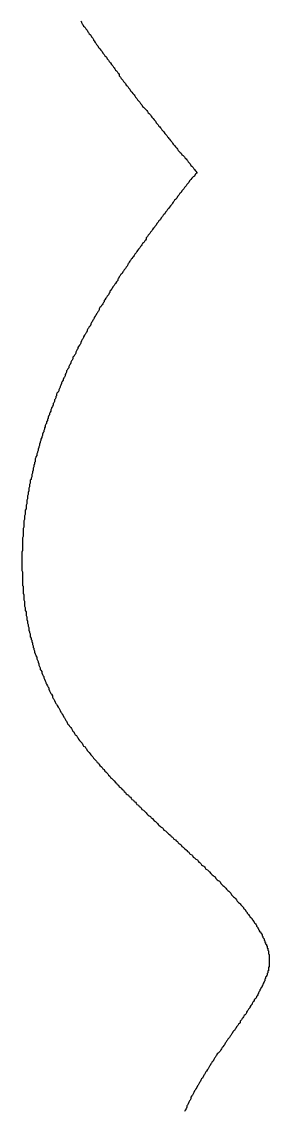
# Model space of a CAD drawing. Header units: millimetres. Extents: x 111 to 2999, y 81 to 1941.
# Drawn here: x 956.41 to 959.89, y 410.01 to 425.33 of the extents above; entities that cross this region are included whole.
import ezdxf

# ---------------------------------------------------------------- set-up
doc = ezdxf.new("R2010")
doc.units = ezdxf.units.MM

msp = doc.modelspace()

# ---------------------------------------------------------------- linework, layer by layer
msp.add_polyline3d([(957.24, 425.343, 0), (957.25, 425.333, 0), (957.25, 425.323, 0), (957.26, 425.303, 0), (957.27, 425.293, 0), (957.28, 425.273, 0), (957.29, 425.263, 0), (957.3, 425.253, 0), (957.31, 425.233, 0), (957.32, 425.223, 0), (957.33, 425.213, 0), (957.34, 425.193, 0), (957.35, 425.183, 0), (957.36, 425.163, 0), (957.37, 425.153, 0), (957.38, 425.143, 0), (957.39, 425.123, 0), (957.4, 425.113, 0), (957.41, 425.103, 0), (957.42, 425.083, 0), (957.42, 425.073, 0), (957.43, 425.063, 0), (957.44, 425.043, 0), (957.45, 425.033, 0), (957.46, 425.013, 0), (957.47, 425.003, 0), (957.48, 424.993, 0), (957.49, 424.973, 0), (957.5, 424.963, 0), (957.51, 424.953, 0), (957.52, 424.933, 0), (957.53, 424.923, 0), (957.54, 424.913, 0), (957.55, 424.893, 0), (957.56, 424.883, 0), (957.57, 424.873, 0), (957.58, 424.853, 0), (957.59, 424.843, 0), (957.6, 424.833, 0), (957.61, 424.813, 0), (957.62, 424.803, 0), (957.63, 424.793, 0), (957.64, 424.773, 0), (957.65, 424.763, 0), (957.66, 424.753, 0), (957.67, 424.733, 0), (957.68, 424.723, 0), (957.69, 424.713, 0), (957.7, 424.693, 0), (957.71, 424.683, 0), (957.72, 424.673, 0), (957.73, 424.653, 0), (957.74, 424.643, 0), (957.75, 424.633, 0), (957.76, 424.613, 0), (957.77, 424.603, 0), (957.78, 424.593, 0), (957.78, 424.573, 0), (957.79, 424.563, 0), (957.8, 424.553, 0), (957.81, 424.533, 0), (957.82, 424.523, 0), (957.83, 424.513, 0), (957.84, 424.493, 0), (957.85, 424.483, 0), (957.86, 424.473, 0), (957.87, 424.463, 0), (957.88, 424.443, 0), (957.89, 424.433, 0), (957.9, 424.423, 0), (957.91, 424.403, 0), (957.92, 424.393, 0), (957.93, 424.383, 0), (957.94, 424.363, 0), (957.95, 424.353, 0), (957.96, 424.343, 0), (957.97, 424.323, 0), (957.98, 424.313, 0), (957.99, 424.303, 0), (958, 424.293, 0), (958.01, 424.273, 0), (958.02, 424.263, 0), (958.03, 424.253, 0), (958.04, 424.233, 0), (958.05, 424.223, 0), (958.06, 424.213, 0), (958.07, 424.203, 0), (958.08, 424.183, 0), (958.09, 424.173, 0), (958.1, 424.163, 0), (958.11, 424.143, 0), (958.12, 424.133, 0), (958.13, 424.123, 0), (958.14, 424.113, 0), (958.16, 424.093, 0), (958.17, 424.083, 0), (958.18, 424.073, 0), (958.19, 424.053, 0), (958.2, 424.043, 0), (958.21, 424.033, 0), (958.22, 424.023, 0), (958.23, 424.003, 0), (958.24, 423.993, 0), (958.25, 423.983, 0), (958.26, 423.973, 0), (958.27, 423.953, 0), (958.28, 423.943, 0), (958.29, 423.933, 0), (958.3, 423.913, 0), (958.31, 423.903, 0), (958.32, 423.893, 0), (958.33, 423.883, 0), (958.34, 423.863, 0), (958.35, 423.853, 0), (958.36, 423.843, 0), (958.37, 423.833, 0), (958.38, 423.813, 0), (958.39, 423.803, 0), (958.4, 423.793, 0), (958.41, 423.783, 0), (958.42, 423.763, 0), (958.43, 423.753, 0), (958.44, 423.743, 0), (958.45, 423.733, 0), (958.46, 423.713, 0), (958.47, 423.703, 0), (958.48, 423.693, 0), (958.49, 423.683, 0), (958.5, 423.663, 0), (958.51, 423.653, 0), (958.52, 423.643, 0), (958.53, 423.623, 0), (958.54, 423.613, 0), (958.55, 423.603, 0), (958.56, 423.593, 0), (958.57, 423.573, 0), (958.58, 423.563, 0), (958.59, 423.553, 0), (958.6, 423.543, 0), (958.61, 423.523, 0), (958.62, 423.513, 0), (958.63, 423.503, 0), (958.64, 423.493, 0), (958.65, 423.483, 0), (958.66, 423.463, 0), (958.68, 423.453, 0), (958.69, 423.443, 0), (958.7, 423.433, 0), (958.71, 423.413, 0), (958.72, 423.403, 0), (958.73, 423.393, 0), (958.74, 423.383, 0), (958.75, 423.363, 0), (958.76, 423.353, 0), (958.77, 423.343, 0), (958.78, 423.333, 0), (958.79, 423.313, 0), (958.8, 423.303, 0), (958.81, 423.293, 0), (958.82, 423.283, 0), (958.83, 423.263, 0), (958.84, 423.253, 0), (958.85, 423.243, 0), (958.86, 423.233, 0), (958.87, 423.213, 0), (958.87, 423.203, 0), (958.86, 423.193, 0), (958.85, 423.183, 0), (958.84, 423.163, 0), (958.82, 423.153, 0), (958.81, 423.143, 0), (958.8, 423.133, 0), (958.79, 423.113, 0), (958.78, 423.103, 0), (958.77, 423.093, 0), (958.76, 423.073, 0), (958.75, 423.063, 0), (958.74, 423.053, 0), (958.73, 423.043, 0), (958.72, 423.023, 0), (958.71, 423.013, 0), (958.7, 423.003, 0), (958.69, 422.983, 0), (958.68, 422.973, 0), (958.67, 422.963, 0), (958.66, 422.953, 0), (958.65, 422.933, 0), (958.64, 422.923, 0), (958.63, 422.913, 0), (958.62, 422.893, 0), (958.61, 422.883, 0), (958.6, 422.873, 0), (958.59, 422.853, 0), (958.58, 422.843, 0), (958.57, 422.833, 0), (958.56, 422.823, 0), (958.55, 422.803, 0), (958.54, 422.793, 0), (958.53, 422.783, 0), (958.52, 422.763, 0), (958.51, 422.753, 0), (958.5, 422.743, 0), (958.49, 422.723, 0), (958.48, 422.713, 0), (958.47, 422.703, 0), (958.46, 422.693, 0), (958.45, 422.673, 0), (958.44, 422.663, 0), (958.43, 422.653, 0), (958.42, 422.633, 0), (958.41, 422.623, 0), (958.4, 422.613, 0), (958.39, 422.593, 0), (958.38, 422.583, 0), (958.37, 422.573, 0), (958.36, 422.553, 0), (958.35, 422.543, 0), (958.34, 422.533, 0), (958.33, 422.513, 0), (958.32, 422.503, 0), (958.31, 422.493, 0), (958.3, 422.473, 0), (958.29, 422.463, 0), (958.28, 422.453, 0), (958.27, 422.433, 0), (958.26, 422.423, 0), (958.25, 422.413, 0), (958.24, 422.393, 0), (958.23, 422.383, 0), (958.22, 422.373, 0), (958.21, 422.353, 0), (958.2, 422.343, 0), (958.19, 422.333, 0), (958.18, 422.313, 0), (958.17, 422.303, 0), (958.16, 422.293, 0), (958.16, 422.273, 0), (958.15, 422.263, 0), (958.14, 422.253, 0), (958.13, 422.233, 0), (958.12, 422.223, 0), (958.11, 422.213, 0), (958.1, 422.193, 0), (958.09, 422.183, 0), (958.08, 422.173, 0), (958.07, 422.153, 0), (958.06, 422.143, 0), (958.05, 422.133, 0), (958.04, 422.113, 0), (958.03, 422.103, 0), (958.02, 422.083, 0), (958.01, 422.073, 0), (958, 422.063, 0), (957.99, 422.043, 0), (957.98, 422.033, 0), (957.97, 422.023, 0), (957.96, 422.003, 0), (957.95, 421.993, 0), (957.94, 421.973, 0), (957.93, 421.963, 0), (957.92, 421.953, 0), (957.91, 421.933, 0), (957.9, 421.923, 0), (957.9, 421.913, 0), (957.89, 421.893, 0), (957.88, 421.883, 0), (957.87, 421.863, 0), (957.86, 421.853, 0), (957.85, 421.843, 0), (957.84, 421.823, 0), (957.83, 421.813, 0), (957.82, 421.793, 0), (957.81, 421.783, 0), (957.8, 421.773, 0), (957.79, 421.753, 0), (957.78, 421.743, 0), (957.77, 421.723, 0), (957.76, 421.713, 0), (957.76, 421.693, 0), (957.75, 421.683, 0), (957.74, 421.673, 0), (957.73, 421.653, 0), (957.72, 421.643, 0), (957.71, 421.623, 0), (957.7, 421.613, 0), (957.69, 421.603, 0), (957.68, 421.583, 0), (957.67, 421.573, 0), (957.66, 421.553, 0), (957.65, 421.543, 0), (957.65, 421.523, 0), (957.64, 421.513, 0), (957.63, 421.493, 0), (957.62, 421.483, 0), (957.61, 421.473, 0), (957.6, 421.453, 0), (957.59, 421.443, 0), (957.58, 421.423, 0), (957.57, 421.413, 0), (957.57, 421.393, 0), (957.56, 421.383, 0), (957.55, 421.363, 0), (957.54, 421.353, 0), (957.53, 421.343, 0), (957.52, 421.323, 0), (957.51, 421.313, 0), (957.5, 421.293, 0), (957.5, 421.283, 0), (957.49, 421.263, 0), (957.48, 421.253, 0), (957.47, 421.233, 0), (957.46, 421.223, 0), (957.45, 421.203, 0), (957.44, 421.193, 0), (957.43, 421.173, 0), (957.43, 421.163, 0), (957.42, 421.143, 0), (957.41, 421.133, 0), (957.4, 421.113, 0), (957.39, 421.103, 0), (957.38, 421.083, 0), (957.38, 421.073, 0), (957.37, 421.053, 0), (957.36, 421.043, 0), (957.35, 421.023, 0), (957.34, 421.013, 0), (957.33, 420.993, 0), (957.33, 420.983, 0), (957.32, 420.963, 0), (957.31, 420.953, 0), (957.3, 420.933, 0), (957.29, 420.923, 0), (957.28, 420.903, 0), (957.28, 420.893, 0), (957.27, 420.873, 0), (957.26, 420.863, 0), (957.25, 420.843, 0), (957.24, 420.823, 0), (957.24, 420.813, 0), (957.23, 420.793, 0), (957.22, 420.783, 0), (957.21, 420.763, 0), (957.2, 420.753, 0), (957.2, 420.733, 0), (957.19, 420.723, 0), (957.18, 420.703, 0), (957.17, 420.683, 0), (957.17, 420.673, 0), (957.16, 420.653, 0), (957.15, 420.643, 0), (957.14, 420.623, 0), (957.13, 420.613, 0), (957.13, 420.593, 0), (957.12, 420.573, 0), (957.11, 420.563, 0), (957.1, 420.543, 0), (957.1, 420.533, 0), (957.09, 420.513, 0), (957.08, 420.503, 0), (957.07, 420.483, 0), (957.07, 420.463, 0), (957.06, 420.453, 0), (957.05, 420.433, 0), (957.04, 420.423, 0), (957.04, 420.403, 0), (957.03, 420.383, 0), (957.02, 420.373, 0), (957.02, 420.353, 0), (957.01, 420.333, 0), (957, 420.323, 0), (956.99, 420.303, 0), (956.99, 420.293, 0), (956.98, 420.273, 0), (956.97, 420.253, 0), (956.97, 420.243, 0), (956.96, 420.223, 0), (956.95, 420.203, 0), (956.95, 420.193, 0), (956.94, 420.173, 0), (956.93, 420.153, 0), (956.93, 420.143, 0), (956.92, 420.123, 0), (956.91, 420.113, 0), (956.9, 420.093, 0), (956.9, 420.073, 0), (956.89, 420.063, 0), (956.89, 420.043, 0), (956.88, 420.023, 0), (956.87, 420.013, 0), (956.87, 419.993, 0), (956.86, 419.973, 0), (956.85, 419.963, 0), (956.85, 419.943, 0), (956.84, 419.923, 0), (956.83, 419.903, 0), (956.83, 419.893, 0), (956.82, 419.873, 0), (956.82, 419.853, 0), (956.81, 419.843, 0), (956.8, 419.823, 0), (956.8, 419.803, 0), (956.79, 419.793, 0), (956.78, 419.773, 0), (956.78, 419.753, 0), (956.77, 419.743, 0), (956.77, 419.723, 0), (956.76, 419.703, 0), (956.76, 419.683, 0), (956.75, 419.673, 0), (956.74, 419.653, 0), (956.74, 419.633, 0), (956.73, 419.623, 0), (956.73, 419.603, 0), (956.72, 419.583, 0), (956.72, 419.563, 0), (956.71, 419.553, 0), (956.7, 419.533, 0), (956.7, 419.513, 0), (956.69, 419.493, 0), (956.69, 419.483, 0), (956.68, 419.463, 0), (956.68, 419.443, 0), (956.67, 419.423, 0), (956.67, 419.413, 0), (956.66, 419.393, 0), (956.66, 419.373, 0), (956.65, 419.353, 0), (956.65, 419.343, 0), (956.64, 419.323, 0), (956.64, 419.303, 0), (956.63, 419.283, 0), (956.63, 419.273, 0), (956.62, 419.253, 0), (956.62, 419.233, 0), (956.61, 419.213, 0), (956.61, 419.203, 0), (956.6, 419.183, 0), (956.6, 419.163, 0), (956.6, 419.143, 0), (956.59, 419.133, 0), (956.59, 419.113, 0), (956.58, 419.093, 0), (956.58, 419.073, 0), (956.57, 419.053, 0), (956.57, 419.043, 0), (956.57, 419.023, 0), (956.56, 419.003, 0), (956.56, 418.983, 0), (956.55, 418.963, 0), (956.55, 418.953, 0), (956.55, 418.933, 0), (956.54, 418.913, 0), (956.54, 418.893, 0), (956.53, 418.883, 0), (956.53, 418.863, 0), (956.53, 418.843, 0), (956.52, 418.823, 0), (956.52, 418.803, 0), (956.52, 418.793, 0), (956.51, 418.773, 0), (956.51, 418.753, 0), (956.51, 418.733, 0), (956.5, 418.713, 0), (956.5, 418.693, 0), (956.5, 418.683, 0), (956.49, 418.663, 0), (956.49, 418.643, 0), (956.49, 418.623, 0), (956.48, 418.603, 0), (956.48, 418.593, 0), (956.48, 418.573, 0), (956.48, 418.553, 0), (956.47, 418.533, 0), (956.47, 418.513, 0), (956.47, 418.493, 0), (956.47, 418.483, 0), (956.46, 418.463, 0), (956.46, 418.443, 0), (956.46, 418.423, 0), (956.46, 418.403, 0), (956.45, 418.383, 0), (956.45, 418.373, 0), (956.45, 418.353, 0), (956.45, 418.333, 0), (956.44, 418.313, 0), (956.44, 418.293, 0), (956.44, 418.273, 0), (956.44, 418.263, 0), (956.44, 418.243, 0), (956.44, 418.223, 0), (956.43, 418.203, 0), (956.43, 418.183, 0), (956.43, 418.163, 0), (956.43, 418.153, 0), (956.43, 418.133, 0), (956.43, 418.113, 0), (956.43, 418.093, 0), (956.42, 418.073, 0), (956.42, 418.053, 0), (956.42, 418.043, 0), (956.42, 418.023, 0), (956.42, 418.003, 0), (956.42, 417.983, 0), (956.42, 417.963, 0), (956.42, 417.943, 0), (956.42, 417.923, 0), (956.42, 417.913, 0), (956.42, 417.893, 0), (956.41, 417.873, 0), (956.41, 417.853, 0), (956.41, 417.833, 0), (956.41, 417.813, 0), (956.41, 417.793, 0), (956.41, 417.783, 0), (956.41, 417.763, 0), (956.41, 417.743, 0), (956.41, 417.723, 0), (956.41, 417.703, 0), (956.41, 417.683, 0), (956.41, 417.663, 0), (956.41, 417.653, 0), (956.41, 417.633, 0), (956.41, 417.613, 0), (956.42, 417.593, 0), (956.42, 417.573, 0), (956.42, 417.553, 0), (956.42, 417.533, 0), (956.42, 417.523, 0), (956.42, 417.503, 0), (956.42, 417.483, 0), (956.42, 417.463, 0), (956.42, 417.443, 0), (956.42, 417.423, 0), (956.42, 417.403, 0), (956.43, 417.393, 0), (956.43, 417.373, 0), (956.43, 417.353, 0), (956.43, 417.333, 0), (956.43, 417.313, 0), (956.43, 417.293, 0), (956.44, 417.273, 0), (956.44, 417.263, 0), (956.44, 417.243, 0), (956.44, 417.223, 0), (956.44, 417.203, 0), (956.45, 417.183, 0), (956.45, 417.163, 0), (956.45, 417.143, 0), (956.45, 417.133, 0), (956.45, 417.113, 0), (956.46, 417.093, 0), (956.46, 417.073, 0), (956.46, 417.053, 0), (956.47, 417.033, 0), (956.47, 417.013, 0), (956.47, 417.003, 0), (956.47, 416.983, 0), (956.48, 416.963, 0), (956.48, 416.943, 0), (956.48, 416.923, 0), (956.49, 416.903, 0), (956.49, 416.883, 0), (956.49, 416.873, 0), (956.5, 416.853, 0), (956.5, 416.833, 0), (956.51, 416.813, 0), (956.51, 416.793, 0), (956.51, 416.773, 0), (956.52, 416.753, 0), (956.52, 416.743, 0), (956.53, 416.723, 0), (956.53, 416.703, 0), (956.53, 416.683, 0), (956.54, 416.663, 0), (956.54, 416.643, 0), (956.55, 416.633, 0), (956.55, 416.613, 0), (956.56, 416.593, 0), (956.56, 416.573, 0), (956.57, 416.553, 0), (956.57, 416.533, 0), (956.58, 416.523, 0), (956.58, 416.503, 0), (956.59, 416.483, 0), (956.59, 416.463, 0), (956.6, 416.443, 0), (956.61, 416.423, 0), (956.61, 416.413, 0), (956.62, 416.393, 0), (956.62, 416.373, 0), (956.63, 416.353, 0), (956.64, 416.333, 0), (956.64, 416.323, 0), (956.65, 416.303, 0), (956.65, 416.283, 0), (956.66, 416.263, 0), (956.67, 416.243, 0), (956.67, 416.223, 0), (956.68, 416.213, 0), (956.69, 416.193, 0), (956.69, 416.173, 0), (956.7, 416.153, 0), (956.71, 416.133, 0), (956.72, 416.123, 0), (956.72, 416.103, 0), (956.73, 416.083, 0), (956.74, 416.063, 0), (956.75, 416.043, 0), (956.75, 416.033, 0), (956.76, 416.013, 0), (956.77, 415.993, 0), (956.78, 415.973, 0), (956.79, 415.963, 0), (956.79, 415.943, 0), (956.8, 415.923, 0), (956.81, 415.903, 0), (956.82, 415.883, 0), (956.83, 415.873, 0), (956.84, 415.853, 0), (956.84, 415.833, 0), (956.85, 415.813, 0), (956.86, 415.803, 0), (956.87, 415.783, 0), (956.88, 415.763, 0), (956.89, 415.743, 0), (956.9, 415.733, 0), (956.91, 415.713, 0), (956.92, 415.693, 0), (956.93, 415.683, 0), (956.94, 415.663, 0), (956.95, 415.643, 0), (956.96, 415.623, 0), (956.97, 415.613, 0), (956.98, 415.593, 0), (956.99, 415.573, 0), (957, 415.553, 0), (957.01, 415.543, 0), (957.02, 415.523, 0), (957.03, 415.503, 0), (957.04, 415.493, 0), (957.05, 415.473, 0), (957.06, 415.453, 0), (957.07, 415.443, 0), (957.08, 415.423, 0), (957.1, 415.403, 0), (957.11, 415.393, 0), (957.12, 415.373, 0), (957.13, 415.353, 0), (957.14, 415.343, 0), (957.15, 415.323, 0), (957.16, 415.303, 0), (957.18, 415.293, 0), (957.19, 415.273, 0), (957.2, 415.263, 0), (957.21, 415.243, 0), (957.22, 415.223, 0), (957.23, 415.213, 0), (957.25, 415.193, 0), (957.26, 415.183, 0), (957.27, 415.163, 0), (957.28, 415.143, 0), (957.3, 415.133, 0), (957.31, 415.113, 0), (957.32, 415.103, 0), (957.33, 415.083, 0), (957.35, 415.063, 0), (957.36, 415.053, 0), (957.37, 415.033, 0), (957.38, 415.023, 0), (957.4, 415.003, 0), (957.41, 414.993, 0), (957.42, 414.973, 0), (957.43, 414.963, 0), (957.45, 414.943, 0), (957.46, 414.933, 0), (957.47, 414.913, 0), (957.49, 414.903, 0), (957.5, 414.883, 0), (957.51, 414.873, 0), (957.53, 414.853, 0), (957.54, 414.843, 0), (957.55, 414.823, 0), (957.57, 414.813, 0), (957.58, 414.793, 0), (957.59, 414.783, 0), (957.61, 414.763, 0), (957.62, 414.753, 0), (957.63, 414.733, 0), (957.65, 414.723, 0), (957.66, 414.703, 0), (957.67, 414.693, 0), (957.69, 414.673, 0), (957.7, 414.663, 0), (957.71, 414.653, 0), (957.73, 414.633, 0), (957.74, 414.623, 0), (957.75, 414.603, 0), (957.77, 414.593, 0), (957.78, 414.573, 0), (957.8, 414.563, 0), (957.81, 414.553, 0), (957.82, 414.533, 0), (957.84, 414.523, 0), (957.85, 414.503, 0), (957.87, 414.493, 0), (957.88, 414.473, 0), (957.89, 414.463, 0), (957.91, 414.453, 0), (957.92, 414.433, 0), (957.94, 414.423, 0), (957.95, 414.413, 0), (957.96, 414.393, 0), (957.98, 414.383, 0), (957.99, 414.363, 0), (958.01, 414.353, 0), (958.02, 414.343, 0), (958.03, 414.323, 0), (958.05, 414.313, 0), (958.06, 414.293, 0), (958.08, 414.283, 0), (958.09, 414.273, 0), (958.1, 414.253, 0), (958.12, 414.243, 0), (958.13, 414.233, 0), (958.15, 414.213, 0), (958.16, 414.203, 0), (958.17, 414.193, 0), (958.19, 414.173, 0), (958.2, 414.163, 0), (958.22, 414.153, 0), (958.23, 414.133, 0), (958.25, 414.123, 0), (958.26, 414.113, 0), (958.27, 414.093, 0), (958.29, 414.083, 0), (958.3, 414.073, 0), (958.32, 414.053, 0), (958.33, 414.043, 0), (958.34, 414.033, 0), (958.36, 414.013, 0), (958.37, 414.003, 0), (958.39, 413.993, 0), (958.4, 413.983, 0), (958.41, 413.963, 0), (958.43, 413.953, 0), (958.44, 413.943, 0), (958.46, 413.923, 0), (958.47, 413.913, 0), (958.48, 413.903, 0), (958.5, 413.893, 0), (958.51, 413.873, 0), (958.53, 413.863, 0), (958.54, 413.853, 0), (958.55, 413.833, 0), (958.57, 413.823, 0), (958.58, 413.813, 0), (958.6, 413.803, 0), (958.61, 413.783, 0), (958.62, 413.773, 0), (958.64, 413.763, 0), (958.65, 413.753, 0), (958.66, 413.733, 0), (958.68, 413.723, 0), (958.69, 413.713, 0), (958.7, 413.703, 0), (958.72, 413.683, 0), (958.73, 413.673, 0), (958.74, 413.663, 0), (958.76, 413.653, 0), (958.77, 413.633, 0), (958.78, 413.623, 0), (958.8, 413.613, 0), (958.81, 413.603, 0), (958.82, 413.583, 0), (958.84, 413.573, 0), (958.85, 413.563, 0), (958.86, 413.553, 0), (958.88, 413.543, 0), (958.89, 413.523, 0), (958.9, 413.513, 0), (958.92, 413.503, 0), (958.93, 413.493, 0), (958.94, 413.473, 0), (958.95, 413.463, 0), (958.97, 413.453, 0), (958.98, 413.443, 0), (958.99, 413.433, 0), (959, 413.413, 0), (959.02, 413.403, 0), (959.03, 413.393, 0), (959.04, 413.383, 0), (959.05, 413.373, 0), (959.07, 413.353, 0), (959.08, 413.343, 0), (959.09, 413.333, 0), (959.1, 413.323, 0), (959.11, 413.313, 0), (959.13, 413.303, 0), (959.14, 413.283, 0), (959.15, 413.273, 0), (959.16, 413.263, 0), (959.17, 413.253, 0), (959.19, 413.243, 0), (959.2, 413.233, 0), (959.21, 413.213, 0), (959.22, 413.203, 0), (959.23, 413.193, 0), (959.24, 413.183, 0), (959.25, 413.173, 0), (959.26, 413.163, 0), (959.28, 413.143, 0), (959.29, 413.133, 0), (959.3, 413.123, 0), (959.31, 413.113, 0), (959.32, 413.103, 0), (959.33, 413.093, 0), (959.34, 413.083, 0), (959.35, 413.073, 0), (959.36, 413.053, 0), (959.37, 413.043, 0), (959.38, 413.033, 0), (959.39, 413.023, 0), (959.4, 413.013, 0), (959.41, 413.003, 0), (959.42, 412.993, 0), (959.43, 412.983, 0), (959.44, 412.963, 0), (959.45, 412.953, 0), (959.46, 412.943, 0), (959.47, 412.933, 0), (959.48, 412.923, 0), (959.49, 412.913, 0), (959.5, 412.903, 0), (959.51, 412.893, 0), (959.52, 412.883, 0), (959.53, 412.873, 0), (959.53, 412.863, 0), (959.54, 412.853, 0), (959.55, 412.843, 0), (959.56, 412.823, 0), (959.57, 412.813, 0), (959.58, 412.803, 0), (959.58, 412.793, 0), (959.59, 412.783, 0), (959.6, 412.773, 0), (959.61, 412.763, 0), (959.62, 412.753, 0), (959.62, 412.743, 0), (959.63, 412.733, 0), (959.64, 412.723, 0), (959.65, 412.713, 0), (959.65, 412.703, 0), (959.66, 412.693, 0), (959.67, 412.683, 0), (959.68, 412.673, 0), (959.68, 412.663, 0), (959.69, 412.653, 0), (959.7, 412.643, 0), (959.7, 412.633, 0), (959.71, 412.623, 0), (959.71, 412.613, 0), (959.72, 412.603, 0), (959.73, 412.593, 0), (959.73, 412.583, 0), (959.74, 412.573, 0), (959.74, 412.563, 0), (959.75, 412.553, 0), (959.75, 412.543, 0), (959.76, 412.533, 0), (959.77, 412.533, 0), (959.77, 412.523, 0), (959.78, 412.513, 0), (959.78, 412.503, 0), (959.79, 412.493, 0), (959.79, 412.483, 0), (959.79, 412.473, 0), (959.8, 412.463, 0), (959.8, 412.453, 0), (959.81, 412.443, 0), (959.81, 412.443, 0), (959.82, 412.433, 0), (959.82, 412.423, 0), (959.82, 412.413, 0), (959.83, 412.403, 0), (959.83, 412.393, 0), (959.83, 412.383, 0), (959.84, 412.383, 0), (959.84, 412.373, 0), (959.84, 412.363, 0), (959.85, 412.353, 0), (959.85, 412.343, 0), (959.85, 412.333, 0), (959.86, 412.333, 0), (959.86, 412.323, 0), (959.86, 412.313, 0), (959.86, 412.303, 0), (959.87, 412.303, 0), (959.87, 412.293, 0), (959.87, 412.283, 0), (959.87, 412.273, 0), (959.87, 412.273, 0), (959.88, 412.263, 0), (959.88, 412.253, 0), (959.88, 412.243, 0), (959.88, 412.243, 0), (959.88, 412.233, 0), (959.88, 412.223, 0), (959.88, 412.223, 0), (959.89, 412.213, 0), (959.89, 412.203, 0), (959.89, 412.193, 0), (959.89, 412.193, 0), (959.89, 412.183, 0), (959.89, 412.173, 0), (959.89, 412.173, 0), (959.89, 412.163, 0), (959.89, 412.153, 0), (959.89, 412.153, 0), (959.89, 412.143, 0), (959.89, 412.133, 0), (959.89, 412.133, 0), (959.89, 412.123, 0), (959.89, 412.113, 0), (959.89, 412.113, 0), (959.89, 412.103, 0), (959.89, 412.093, 0), (959.89, 412.093, 0), (959.89, 412.083, 0), (959.89, 412.073, 0), (959.89, 412.073, 0), (959.89, 412.063, 0), (959.89, 412.053, 0), (959.89, 412.053, 0), (959.89, 412.043, 0), (959.89, 412.033, 0), (959.88, 412.033, 0), (959.88, 412.023, 0), (959.88, 412.013, 0), (959.88, 412.013, 0), (959.88, 412.003, 0), (959.88, 411.993, 0), (959.88, 411.983, 0), (959.87, 411.983, 0), (959.87, 411.973, 0), (959.87, 411.963, 0), (959.87, 411.953, 0), (959.87, 411.953, 0), (959.86, 411.943, 0), (959.86, 411.933, 0), (959.86, 411.923, 0), (959.85, 411.913, 0), (959.85, 411.903, 0), (959.85, 411.903, 0), (959.84, 411.893, 0), (959.84, 411.883, 0), (959.84, 411.873, 0), (959.83, 411.863, 0), (959.83, 411.853, 0), (959.83, 411.843, 0), (959.82, 411.833, 0), (959.82, 411.823, 0), (959.81, 411.813, 0), (959.81, 411.803, 0), (959.8, 411.793, 0), (959.8, 411.783, 0), (959.79, 411.773, 0), (959.79, 411.763, 0), (959.78, 411.753, 0), (959.78, 411.743, 0), (959.77, 411.733, 0), (959.77, 411.723, 0), (959.76, 411.713, 0), (959.76, 411.703, 0), (959.75, 411.693, 0), (959.74, 411.673, 0), (959.74, 411.663, 0), (959.73, 411.653, 0), (959.73, 411.643, 0), (959.72, 411.633, 0), (959.71, 411.623, 0), (959.71, 411.613, 0), (959.7, 411.593, 0), (959.69, 411.583, 0), (959.68, 411.573, 0), (959.68, 411.563, 0), (959.67, 411.553, 0), (959.66, 411.543, 0), (959.65, 411.523, 0), (959.65, 411.513, 0), (959.64, 411.503, 0), (959.63, 411.493, 0), (959.62, 411.473, 0), (959.62, 411.463, 0), (959.61, 411.453, 0), (959.6, 411.443, 0), (959.59, 411.423, 0), (959.58, 411.413, 0), (959.57, 411.403, 0), (959.57, 411.393, 0), (959.56, 411.373, 0), (959.55, 411.363, 0), (959.54, 411.353, 0), (959.53, 411.333, 0), (959.52, 411.323, 0), (959.51, 411.313, 0), (959.5, 411.293, 0), (959.49, 411.283, 0), (959.48, 411.273, 0), (959.48, 411.253, 0), (959.47, 411.243, 0), (959.46, 411.233, 0), (959.45, 411.213, 0), (959.44, 411.203, 0), (959.43, 411.193, 0), (959.42, 411.173, 0), (959.41, 411.163, 0), (959.4, 411.143, 0), (959.39, 411.133, 0), (959.38, 411.123, 0), (959.37, 411.103, 0), (959.36, 411.093, 0), (959.35, 411.073, 0), (959.34, 411.063, 0), (959.33, 411.043, 0), (959.32, 411.033, 0), (959.31, 411.023, 0), (959.3, 411.003, 0), (959.29, 410.993, 0), (959.28, 410.973, 0), (959.27, 410.963, 0), (959.26, 410.943, 0), (959.25, 410.933, 0), (959.24, 410.913, 0), (959.23, 410.903, 0), (959.22, 410.883, 0), (959.21, 410.873, 0), (959.2, 410.853, 0), (959.19, 410.843, 0), (959.17, 410.823, 0), (959.16, 410.813, 0), (959.15, 410.793, 0), (959.14, 410.783, 0), (959.13, 410.763, 0), (959.12, 410.753, 0), (959.11, 410.733, 0), (959.1, 410.713, 0), (959.09, 410.703, 0), (959.08, 410.683, 0), (959.07, 410.673, 0), (959.06, 410.653, 0), (959.05, 410.643, 0), (959.04, 410.623, 0), (959.03, 410.603, 0), (959.02, 410.593, 0), (959.01, 410.573, 0), (959, 410.563, 0), (958.99, 410.543, 0), (958.98, 410.523, 0), (958.97, 410.513, 0), (958.96, 410.493, 0), (958.95, 410.473, 0), (958.94, 410.463, 0), (958.93, 410.443, 0), (958.92, 410.423, 0), (958.91, 410.413, 0), (958.9, 410.393, 0), (958.89, 410.373, 0), (958.88, 410.363, 0), (958.87, 410.343, 0), (958.86, 410.323, 0), (958.85, 410.303, 0), (958.84, 410.293, 0), (958.83, 410.273, 0), (958.82, 410.253, 0), (958.81, 410.233, 0), (958.8, 410.223, 0), (958.79, 410.203, 0), (958.79, 410.183, 0), (958.78, 410.163, 0), (958.77, 410.153, 0), (958.76, 410.133, 0), (958.75, 410.113, 0), (958.74, 410.093, 0), (958.73, 410.083, 0), (958.73, 410.063, 0), (958.72, 410.043, 0), (958.71, 410.023, 0), (958.7, 410.003, 0)])

doc.saveas('drawing.dxf')
